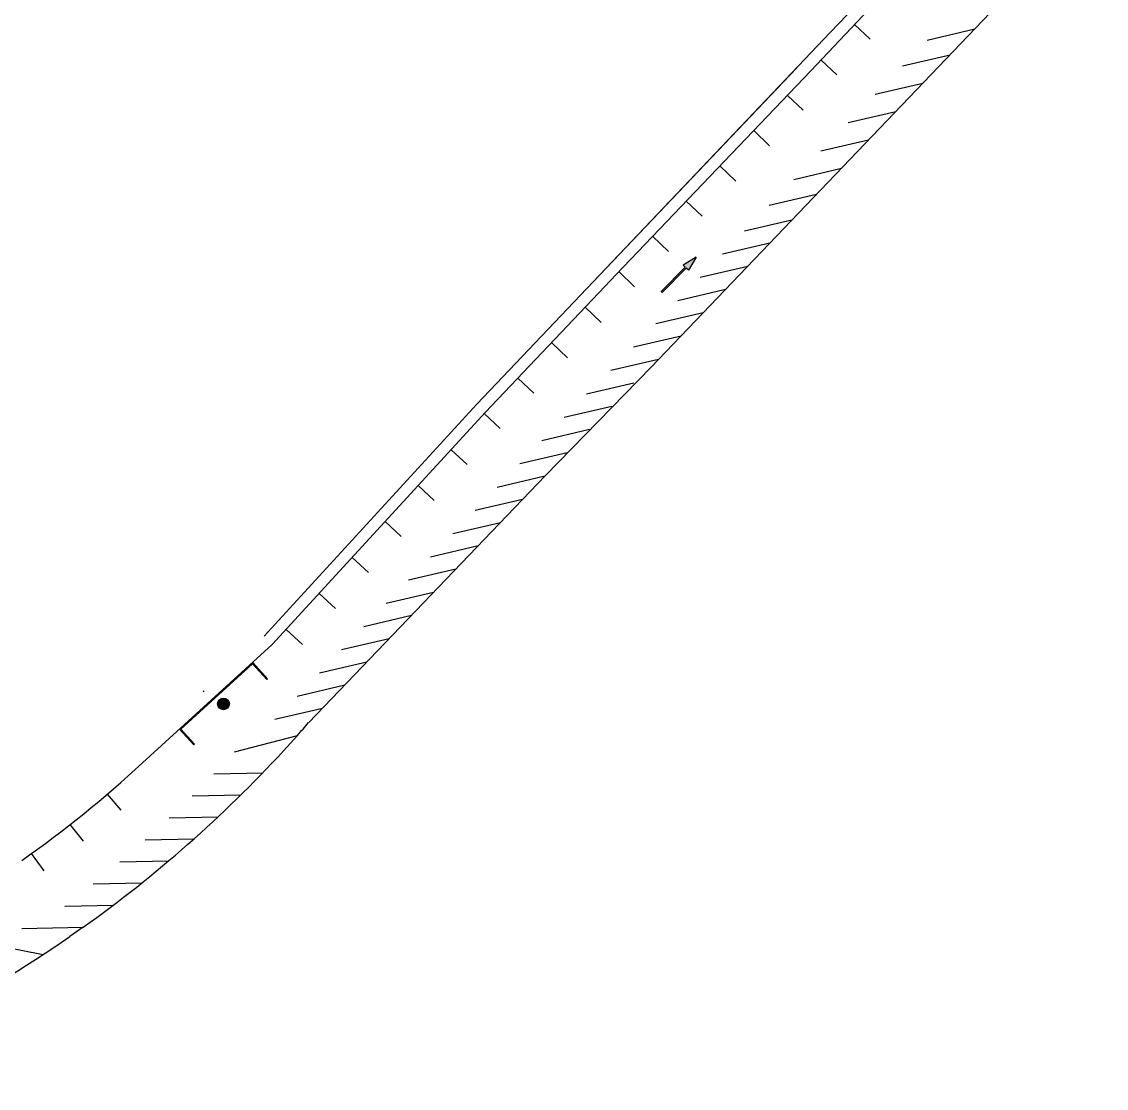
# Model space of a CAD drawing. Header units: millimetres. Extents: x 34038 to 35840, y 10511 to 10922.
# Drawn here: x 34982.8 to 35093.9, y 10576.5 to 10685.7 of the extents above; entities that cross this region are included whole.
import ezdxf

# ---------------------------------------------------------------- set-up
doc = ezdxf.new("R2010")
doc.units = ezdxf.units.MM
doc.layers.add('PINTURA BRANCA', color=7, linetype='Continuous')
doc.layers.add('PINTURA VERMELHA', color=10, linetype='Continuous')

# ---------------------------------------------------------------- blocks, each defined once
blk = doc.blocks.new('A$C2D931A01')
at = {"layer": 'PINTURA BRANCA'}
h = blk.add_hatch(color=256, dxfattribs=at)
h.paths.add_polyline_path([(0.6, 0, 1), (-0.6, 0, 1)])
h.paths.add_polyline_path([(0.45, -0.15), (0.15, -0.15), (0.15, -0.45), (-0.15, -0.45), (-0.15, -0.15), (-0.45, -0.15), (-0.45, 0.15), (-0.15, 0.15), (-0.15, 0.45), (0.15, 0.45), (0.15, 0.15), (0.45, 0.15)], flags=16)
at = {"layer": 'PINTURA VERMELHA'}
blk.add_hatch(color=256, dxfattribs=at).paths.add_polyline_path([(0.45, 0.15), (0.15, 0.15), (0.15, 0.45), (-0.15, 0.45), (-0.15, 0.15), (-0.45, 0.15), (-0.45, -0.15), (-0.15, -0.15), (-0.15, -0.45), (0.15, -0.45), (0.15, -0.15), (0.45, -0.15)])
at = {"layer": 'PINTURA BRANCA'}
blk.add_circle((0, 0), 0.6, dxfattribs=at)
at = {"layer": 'PINTURA VERMELHA'}
for points in [[(-0.15, 0.15), (-0.45, 0.15)], [(-0.45, -0.15), (-0.45, 0.15)], [(-0.15, 0.45), (-0.15, 0.15)], [(-0.15, 0.45), (0.15, 0.45)], [(0.15, 0.45), (0.15, 0.15)], [(0.45, 0.15), (0.15, 0.15)], [(0.45, 0.15), (0.45, -0.15)], [(-0.15, -0.15), (-0.45, -0.15)], [(-0.15, -0.15), (-0.15, -0.45)], [(0.15, -0.45), (-0.15, -0.45)], [(0.15, -0.15), (0.15, -0.45)], [(0.45, -0.15), (0.15, -0.15)]]:
    blk.add_lwpolyline(points, dxfattribs=at)

msp = doc.modelspace()

# ---------------------------------------------------------------- hatches: boundary and pattern name
msp.add_hatch(color=256).paths.add_polyline_path([(35051.838, 10661.603), (35051.048, 10660.274), (35050.835, 10660.485), (35048.369, 10658.001), (35048.263, 10658.106), (35050.728, 10660.591), (35050.515, 10660.802)])

# ---------------------------------------------------------------- linework, layer by layer
for p, q in [((35047.221, 10650.35), (35093.856, 10699.066)), ((35076.448, 10694.307), (35063.607, 10680.71)), ((35065.585, 10684.626), (35074.654, 10694.165)), ((35040.659, 10658.411), (35065.585, 10684.626)), ((35040.659, 10658.411), (35062.146, 10681.009)), ((35063.607, 10680.71), (35043.637, 10659.851)), ((35063.607, 10680.71), (35043.637, 10659.851)), ((35048.263, 10658.106), (35050.728, 10660.591)), ((35051.838, 10661.603), (35050.515, 10660.802)), ((35050.728, 10660.591), (35050.515, 10660.802)), ((35051.838, 10661.603), (35051.048, 10660.274)), ((35043.637, 10659.851), (35042.495, 10658.6)), ((35048.369, 10658.001), (35050.835, 10660.485)), ((35051.048, 10660.274), (35050.835, 10660.485)), ((35029.377, 10646.545), (35040.659, 10658.411)), ((35030.254, 10645.726), (35042.495, 10658.6)), ((35048.369, 10658.001), (35048.263, 10658.106)), ((35007.585, 10622.785), (35029.377, 10646.545)), ((35008.433, 10621.934), (35030.254, 10645.726)), ((35036.363, 10639.229), (35012.156, 10613.941)), ((34995.131, 10609.828), (35008.433, 10621.934)), ((34998.933, 10613.288), (35006.422, 10620.103)), ((34999.074, 10613.282), (35006.415, 10619.962)), ((35007.935, 10618.441), (35007.861, 10618.373)), ((35001.354, 10617.114), (35001.44, 10617.204)), ((35000.472, 10611.745), (35000.398, 10611.677)), ((35011.005, 10612.633), (35009.568, 10611.049)), ((34989.073, 10592.997), (34987.699, 10592.034))]:
    msp.add_line(p, q)
msp.add_lwpolyline([(35047.221, 10650.35), (35036.363, 10639.229)])
for centre, radius, start, end in [((34912.874, 10700.174), 131.503, 318.26438, 319.02335), ((34912.874, 10700.174), 131.503, 305.41136, 317.33244), ((34917.569, 10693.102), 113.8, 304.95093, 312.96603), ((34912.882, 10700.156), 131.484, 289.8603, 304.68189)]:
    msp.add_arc(centre, radius, start, end)
at = {"layer": 'PINTURA BRANCA'}
for p, q in [((35068.071, 10685.438), (35069.671, 10683.927)), ((35064.638, 10681.803), (35066.238, 10680.292)), ((35061.205, 10678.167), (35062.805, 10676.657)), ((35059.371, 10673.022), (35057.741, 10674.583)), ((35055.914, 10669.41), (35054.283, 10670.971)), ((35052.456, 10665.798), (35050.825, 10667.36)), ((35048.998, 10662.187), (35047.368, 10663.748)), ((35045.541, 10658.575), (35043.91, 10660.136)), ((35042.119, 10654.929), (35040.483, 10656.484)), ((35038.674, 10651.305), (35037.038, 10652.861)), ((35035.229, 10647.682), (35033.593, 10649.237)), ((35031.783, 10644.058), (35030.147, 10645.614)), ((35028.406, 10640.372), (35026.743, 10641.898)), ((35025.027, 10636.687), (35023.363, 10638.213)), ((35021.647, 10633.002), (35019.984, 10634.528)), ((35018.268, 10629.317), (35016.604, 10630.843)), ((35014.888, 10625.632), (35013.224, 10627.158)), ((35011.508, 10621.947), (35009.845, 10623.473)), ((35007.861, 10618.373), (35006.415, 10619.962)), ((35007.935, 10618.441), (35006.422, 10620.103)), ((35000.398, 10611.677), (34998.933, 10613.288)), ((35000.472, 10611.745), (34999.074, 10613.282)), ((34992.965, 10604.976), (34991.549, 10606.631)), ((34989.076, 10601.789), (34987.732, 10603.506)), ((34985.048, 10598.771), (34983.778, 10600.546)), ((34980.059, 10591.142), (34984.968, 10590.194))]:
    msp.add_line(p, q, dxfattribs=at)
for points in [[(35075.51, 10683.855), (35080.38, 10684.989)], [(35072.978, 10681.212), (35077.848, 10682.346)], [(35070.196, 10678.305), (35075.065, 10679.439)], [(35067.413, 10675.398), (35072.283, 10676.532)], [(35067.413, 10675.398), (35072.283, 10676.532)], [(35064.63, 10672.491), (35069.5, 10673.625)], [(35061.848, 10669.584), (35066.717, 10670.718)], [(35059.315, 10666.941), (35064.185, 10668.075)], [(35056.783, 10664.297), (35061.653, 10665.431)], [(35054.533, 10661.942), (35059.403, 10663.077)], [(35054.533, 10661.942), (35059.403, 10663.077)], [(35052.256, 10659.564), (35057.126, 10660.698)], [(35052.256, 10659.564), (35057.126, 10660.698)], [(35049.98, 10657.186), (35054.849, 10658.32)], [(35049.98, 10657.186), (35054.849, 10658.32)], [(35047.703, 10654.807), (35052.572, 10655.941)], [(35047.703, 10654.807), (35052.572, 10655.941)], [(35045.426, 10652.429), (35050.296, 10653.563)], [(35045.426, 10652.429), (35050.296, 10653.563)], [(35043.111, 10650.042), (35047.981, 10651.176)], [(35040.6, 10647.608), (35045.47, 10648.743)], [(35038.323, 10645.23), (35043.193, 10646.364)], [(35036.047, 10642.852), (35040.916, 10643.986)], [(35033.77, 10640.473), (35038.64, 10641.607)], [(35031.472, 10638.072), (35036.341, 10639.207)], [(35029.195, 10635.694), (35034.065, 10636.828)], [(35026.918, 10633.316), (35031.788, 10634.45)], [(35024.642, 10630.937), (35029.511, 10632.071)], [(35022.365, 10628.559), (35027.235, 10629.693)], [(35020.088, 10626.18), (35024.958, 10627.314)], [(35017.811, 10623.802), (35022.681, 10624.936)], [(35015.535, 10621.424), (35020.404, 10622.558)], [(35013.258, 10619.045), (35018.128, 10620.179)], [(35010.981, 10616.667), (35015.851, 10617.801)], [(35010.981, 10616.667), (35015.851, 10617.801)], [(35008.705, 10614.288), (35013.574, 10615.422)], [(35004.569, 10610.94), (35011.005, 10612.633)], [(35002.449, 10608.693), (35007.448, 10608.802)], [(35000.223, 10606.444), (35005.222, 10606.553)], [(34997.883, 10604.192), (35002.882, 10604.301)], [(34995.42, 10601.938), (35000.419, 10602.047)], [(34992.823, 10599.681), (34997.822, 10599.79)], [(34990.077, 10597.42), (34995.076, 10597.529)], [(34987.167, 10595.156), (34992.166, 10595.265)], [(34987.167, 10595.156), (34992.166, 10595.265)], [(34982.768, 10592.86), (34989.073, 10592.997)]]:
    msp.add_lwpolyline(points, dxfattribs=at)

# ---------------------------------------------------------------- block references
at = {"layer": 'PINTURA BRANCA', "rotation": 312.3026353195654}
msp.add_blockref('A$C2D931A01', (35003.434, 10615.864), dxfattribs=at)

doc.saveas('drawing.dxf')
